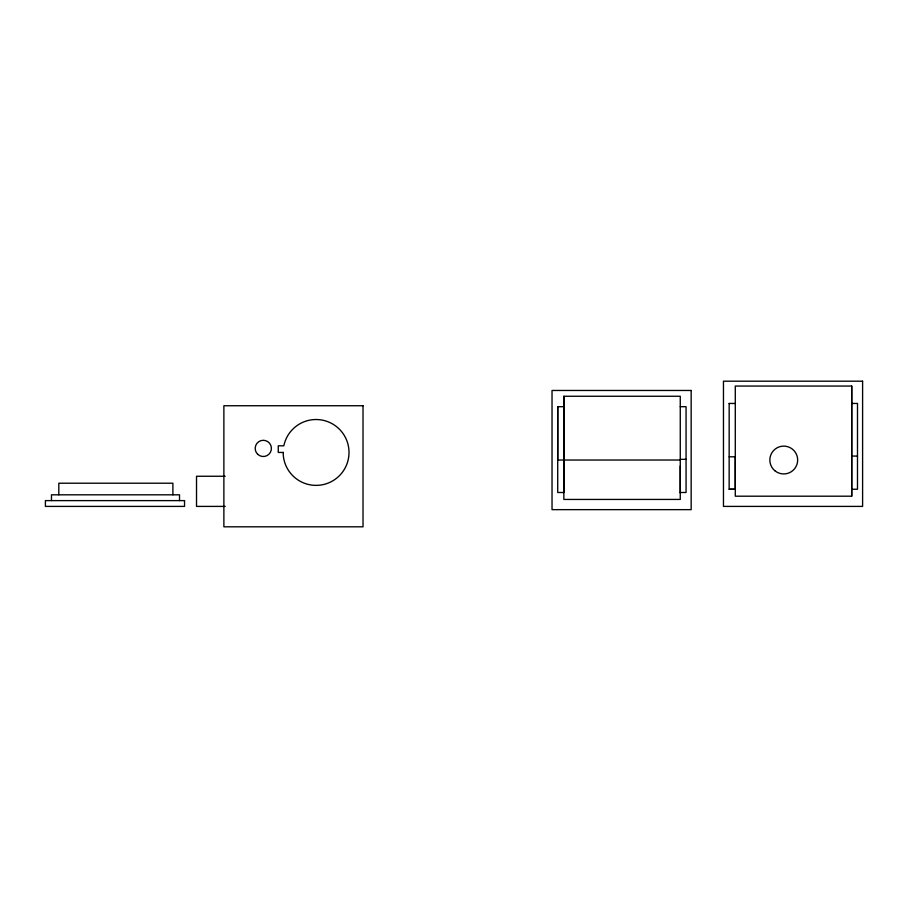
<?xml version="1.0" encoding="UTF-8"?>
<svg xmlns="http://www.w3.org/2000/svg" width="908" height="908" viewBox="0 0 908 908"><rect width="100%" height="100%" fill="white"/><g stroke="black" fill="none" stroke-linecap="round" stroke-linejoin="round"><path stroke-width="1.36" d="M563.879 406.693L557.716 406.693L557.716 492.499L563.857 492.499L563.845 396.263L680.262 396.263L680.262 499.434L563.857 499.445L563.857 396.263M680.262 406.693L686.062 406.693L686.062 492.488L680.262 492.488M729.147 456.792L735.287 456.792L735.287 489.253L729.147 489.253L729.169 403.447M851.704 496.199L851.704 386.059L735.287 386.059L735.287 496.199L851.704 496.199L851.704 386.059M680.228 459.323L686.028 459.323M729.147 403.447L735.287 403.447M851.704 403.447L857.504 403.447L857.492 489.242L851.704 489.242M851.704 456.077L857.492 456.066M680.262 460.016L557.716 460.038L557.739 406.693M225.184 476.257L196.525 476.257L196.525 506.403L225.184 506.403M729.147 489.253L735.287 489.242M680.262 466.008L680.262 493.01M179.523 500.614L179.523 494.815L51.472 494.815L51.472 500.614M172.895 494.815L172.895 483.215L58.804 483.215L58.804 494.815M283.353 452.445L283.217 454.397A32.926 32.926 0 0 0 331.738 481.422A32.926 32.926 0 0 0 335.722 426.022A32.926 32.926 0 0 0 283.829 445.817L278.257 445.817L278.257 452.445L283.353 452.445M862.6 381.19L723.46 381.19L723.46 506.403L862.6 506.403L862.6 381.19M691.158 390.463L552.03 390.463L552.03 509.649L691.158 509.649L691.158 390.463M363.018 405.74L223.879 405.74L223.879 526.81L363.018 526.81L363.018 405.74M184.54 500.614L45.4 500.614L45.4 506.403L184.54 506.403L184.54 500.614M257.781 454.352A8.115 8.115 0 0 0 271.208 450.209A8.115 8.115 0 0 0 260.902 440.652A8.115 8.115 0 0 0 257.781 454.352M774.751 470.639A13.915 13.915 0 0 0 797.44 462.524A13.915 13.915 0 0 0 779.075 446.929A13.915 13.915 0 0 0 774.751 470.639"/></g></svg>
